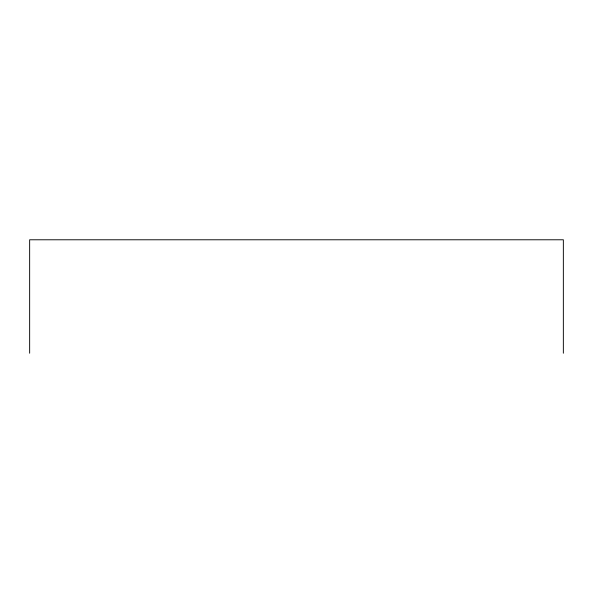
<?xml version="1.0" encoding="UTF-8"?>
<svg xmlns="http://www.w3.org/2000/svg" width="593" height="593" viewBox="0 0 593 593"><rect width="100%" height="100%" fill="white"/><g stroke="black" fill="none" stroke-linecap="round" stroke-linejoin="round"><path stroke-width="0.89" d="M563.35 353.22L563.35 239.78L29.65 239.78L29.65 353.22"/></g></svg>
